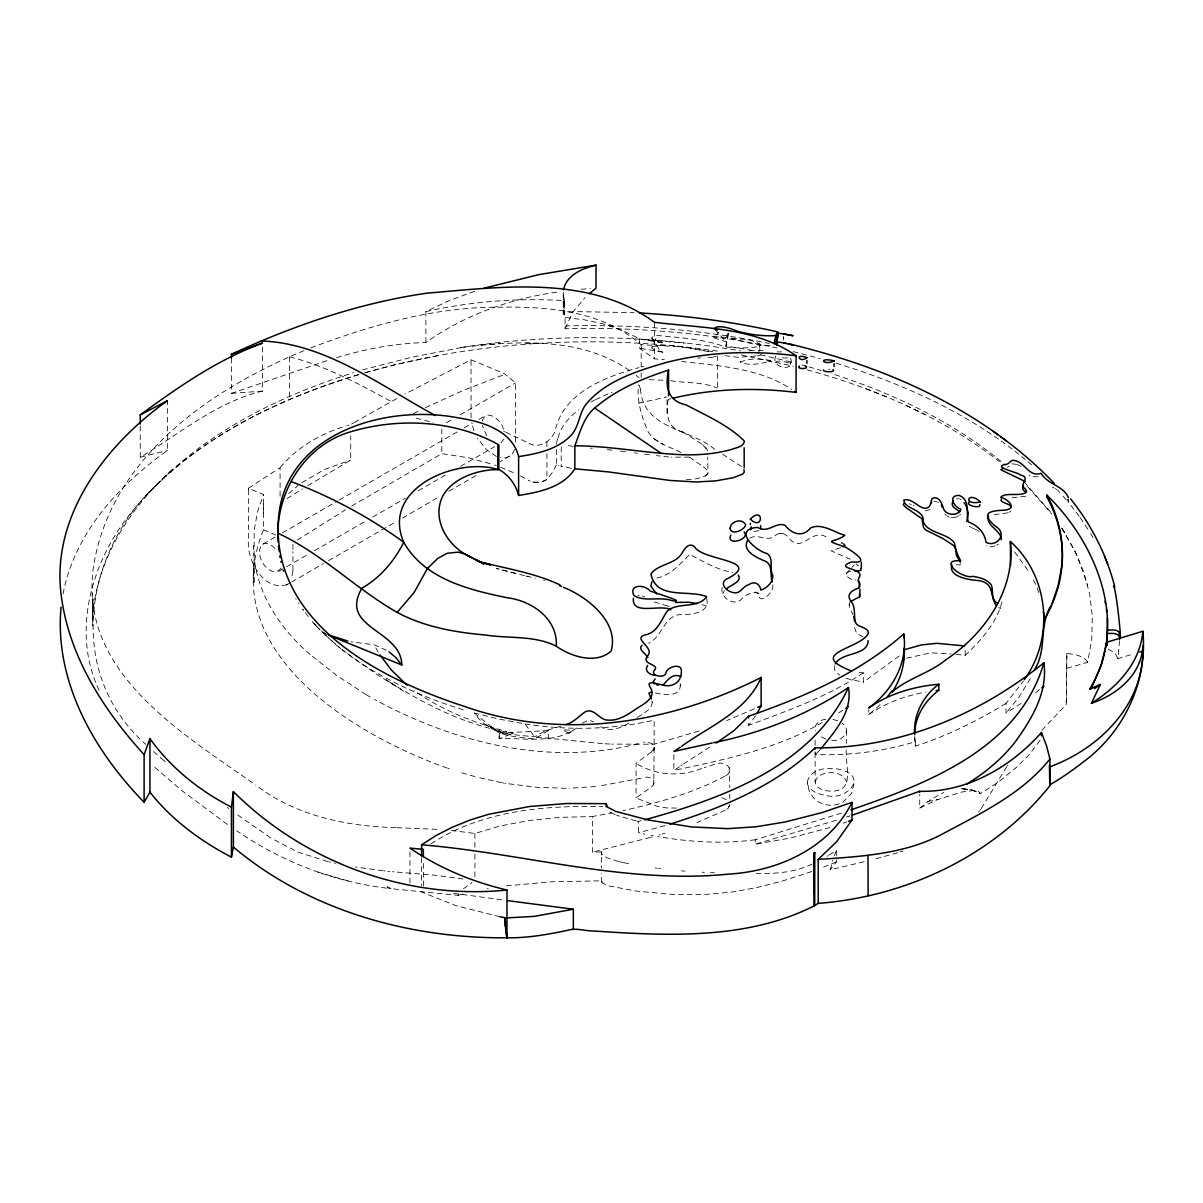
<?xml version="1.0" encoding="UTF-8"?>
<svg xmlns="http://www.w3.org/2000/svg" width="1203" height="1203" viewBox="0 0 1203 1203"><rect width="100%" height="100%" fill="white"/><g stroke="black" fill="none" stroke-linecap="round" stroke-linejoin="round"><path stroke-width="0.75" stroke-dasharray="5 3.75" d="M447.275 768.085C352.374 734.582 214.194 650.026 263.562 529.711L263.562 503.275M280.088 496.298L280.088 467.696L248.389 488.298L263.562 494.463L263.562 514.298M292.93 570.282L292.93 553.365M423.366 885.934L423.366 861.513M474.238 712.988L499.26 733.123L499.26 738.732C525.185 737.604 553.921 744.416 576.598 728.101M515.561 442.072L515.561 382.87L504.418 373.667L471.035 359.757L404.9 394.043M548.282 739.093L548.282 730.537L499.26 733.123L499.215 738.717L513.29 733.168L509.861 732.311M556.372 449.651L556.357 464.839L558.929 465.576M556.372 444.148L556.372 442.779M641.44 820.626L638.222 821.423L638.522 832.927M681.018 452.614C669.815 446.478 654.673 443.486 647.951 431.411C641.785 416.794 636.598 400.99 638.522 384.975M682.913 431.907C665.56 427.967 665.936 411.276 668.567 397.486M772.807 584.778C774.491 592.267 758.446 606.793 758.537 593.274C752.837 591.034 746.101 594.613 741.95 598.613C735.153 607.756 717.845 596.808 722.777 586.207M841.393 813.108L755.289 839.754L755.273 844.22L790.401 838.04L830.506 827.378M815.123 752.642L815.123 782.025C816.16 789.379 825.438 791.198 831.634 791.093C857.047 791.228 843.769 763.303 846.611 746.522M845.995 678.432L863.303 682.191L863.303 672.853L857.303 672.221M1040.054 740.431L1029.287 754.552L1016.234 767.604L998.279 782.1L980.61 793.529L978.46 791.379L974.761 790.401L961.904 791.98L936.31 800.07L919.724 808.115L919.739 794.431M1021.167 703.364L1005.979 713.138L1005.994 703.424L1023.482 681.018M292.93 570.733L291.457 578.974M815.108 751.815L815.093 753.589M499.23 738.732L499.26 733.123L513.29 733.168C467.606 726.326 424.719 704.552 386.178 679.875L403.606 691.289M914.761 736.462L915.303 741.68C883.092 751.559 847.95 755.845 815.093 754.476M1087.587 662.236C1083.392 655.214 1074.144 654.567 1066.85 653.319L1066.264 704.432L1041.753 730.401M1066.85 653.319L1066.264 704.432M601.545 855.062L601.575 851.814L601.575 868.13M729.8 804.536L728.642 806.852M775.724 356.208C769.89 368.088 796.266 373.005 790.612 358.344M783.544 340.103L783.589 336.72L783.83 339.757M563.245 292.284L563.245 313.487L564.387 317.351L584.703 319.878L603.079 323.802L622.763 330.464L639.44 338.825L660.778 342.584M807.243 782.025C810.476 767.95 829.468 766.672 841.258 769.785C869.002 777.213 845.393 801.544 826.145 795.378C819.95 794.551 813.213 792.536 809.183 787.439C808.296 786.251 807.634 784.882 807.378 783.409C806.852 779.379 808.837 793.018 810.687 793.574C816.626 805.093 831.529 807.98 842.611 802.506L851.589 793.318L854.476 781.95M253.547 575.305L253.893 563.29L253.968 584.162L254.209 529.982L257.547 511.741L263.562 494.463M740.056 362.314C749.093 357.938 760.672 358.554 770.491 360.524C764.552 363.471 747.033 366.75 740.071 361.547M563.606 302.855L563.245 313.487L563.56 312.028L580.057 311.682L634.026 312.66M815.123 782.025C818.641 769.514 843.092 769.514 846.611 782.025M1119.557 640.673L1117.918 658.658L1133.497 653.921M777.273 348.043C707.725 332.81 636.267 326.945 565.124 328.75L565.034 316.539L563.621 312.028M680.357 684.312C680.778 698.101 662.898 694.958 653.861 692.477M960.821 563.831L959.738 564.869L953.468 564.718M482.268 421.14C485.937 407.155 502.704 420.9 503.425 429.772M680.116 685.845L680.402 683.845M864.16 861.724L830.265 869.769L832.792 860.205M729.74 805.303L728.236 808.221L724.838 810.446M775.74 362.268L777.454 361.156L782.536 361.291L788.717 362.87L790.657 364.825L790.13 362.509L790.551 364.268M728.056 333.141L726.026 345.968L751.454 350.284M722.777 593.726L724.296 590.763M728.597 333.832C718.236 340.073 751.033 337.878 753.273 341.472C780.085 348.93 724.251 349.336 721.078 345.411C700.687 338.825 679.229 337.712 658.116 335.487C644.402 337.126 656.733 342.494 662.883 342.855M63.037 593.906C74.631 533.395 118.511 485.185 167.397 450.493L167.397 400.734M728.492 334.073L725.815 345.757L728.371 342.644L713.574 337.637L718.898 332.223M565.124 328.75L572.839 312.103L584.989 297.682M834.22 665.8L834.912 670.868L839.769 675.214M676.567 808.07L666.943 807.98L656.913 806.251L636.056 797.98L652.252 786.251L653.8 783.86L654.131 747.424L651.409 743.213L644.943 742.056M503.997 438.99L500.764 443.11M558.102 437.817C560.989 426.103 569.35 416.734 578.899 409.817M557.816 438.674L556.628 442.102M724.943 355.667L738.281 357.351L757.394 355.862L761.228 345.426M834.416 855.619L836.341 850.596L828.596 855.333M281.201 568.027C270.6 581.26 251.893 553.846 262.78 544.162L275.788 536.658M514.463 449.471C512.884 455.396 506.538 459.2 500.583 457.757M556.327 464.914L553.169 471.471L548.297 477.786L545.124 480.614L540.598 482.192L546.252 479.862M849.589 602.568L849.303 606.553L852.852 614.402M956.129 654.372L965.197 655.319C980.956 640.507 996.716 622.898 1001.964 601.726M388.84 887.423L387.531 886.822L387.531 887.949L391.291 888.716L458.012 895.348L459.245 893.243M601.515 851.919L592.462 852.175L592.462 816.491L611.876 812.957M662.778 352.133L654.507 349.953L651.635 348.043L657.334 335.532M1030.294 678.597L1019.121 696.868L1005.979 713.138M850.867 571.365C840.431 573.064 850.055 580.432 855.95 579.996M755.559 715.89L748.597 725.334L748.597 720.221M653.455 785.018C656.086 777.935 647.545 776.161 643.62 777.559M706.702 598.523C710.206 611.65 694.281 614.101 685.078 614.583C663.71 612.432 663.966 635.801 648.658 643.259M836.341 859.799L836.341 861.919L830.265 869.769M1006.64 766.807L981.227 808.642M1007.242 765.995L1007.873 765.183M979.904 810.251L980.58 809.454M280.209 467.546C297.111 447.17 320.915 433.501 346.043 425.952M978.535 811.83L979.227 811.048M846.235 573.53L850.837 568.553M851.98 567.32L854.28 564.824M819.799 749.98L815.093 754.913M651.906 346.885C670.312 342.253 691.364 349.081 710.206 351.832M686.296 479.696C694.868 479.802 718.071 476.027 702.387 466.178M156.54 484.779C83.383 553.545 65.458 673.454 145.819 744.431M156.796 484.508C210.585 430.103 281.141 395.396 353.456 372.659M529.034 443.321C538.418 449.215 551.831 441.336 555.275 430.358C563.44 392.494 605.756 376.629 638.973 367.622M880.1 704.793L868.746 714.627L868.746 709.635M288.78 493.561L297.998 485.546M1010.791 511.14L1008.986 512.403M919.724 808.115L930.911 799.454L943.678 792.446M960.49 514.373L959.483 515.14M463.456 888.731L471.997 882.611M930.114 509.591L923.212 511.44M1009.392 466.208L1007.332 467.26M899.077 656.041L863.303 682.191M1039.587 689.62L1032.926 694.883M582.372 723.183L588.402 720.056L593.711 721.755M651.409 751.965L654.252 747.905L652.297 743.83M651.199 752.146L636.056 763.258L636.056 797.98M497.32 731.544L510.298 734.356L534.583 736.837L545.41 730.792L560.793 726.191M301.773 482.689L324.389 469.516L350.554 460.117M336.554 357.712C365.517 348.825 395.576 343.246 425.892 342.554C464.553 314.945 510.493 298.585 557.365 292.058M749.785 538.252C757.213 533.29 766.522 541.561 774.085 536.643C778.251 531.816 784.747 532.568 788.446 537.455C802.717 555.966 811.589 524.613 828.942 538.839M758.943 530.779L753.454 531.621M683.499 764.01L711.033 746.251M868.746 714.627C885.603 702.868 905.348 695.725 925.513 692.146M682.131 764.943L680.763 765.875M637.41 717.439C643.846 712.913 654.372 708.642 651.996 698.898M287.201 584.568C264.013 592.162 246.871 560.267 248.389 541.2L248.389 526.794M679.394 766.792L673.845 770.476L673.845 753.183M140.24 425.952L140.24 457.215C179.999 433.666 216.6 401.967 262.48 391.125L262.48 343.126M431.11 843.784C481.426 810.702 544.162 805.108 602.868 806.717M863.303 672.853C828.175 696.522 787.95 710.552 748.597 725.334M842.897 710.236L835.724 714.747M297.291 540.057L345.532 509.816M998.52 544.132L996.896 545.124M287.036 498.538L302.539 488.929M958.355 515.861L956.58 516.914M1005.994 703.424C977.392 720.792 947.212 735.86 915.303 746.116L914.611 737.965M307.788 485.711L350.72 460.072L350.72 435.681M351.682 506.072L441.817 453.636L468.373 457.772L493.516 464.629M713.71 337.081C733.244 335.306 751.439 347.246 771.604 345.472M286.404 585.064L290.329 582.763M628.958 723.003C620.733 727.89 609.545 732.928 600.688 726.687M828.205 855.574L827.017 856.25M351.622 424.073L353.411 423.035M354.299 422.509L399.697 396.885M509.922 455.967L500.207 461.576M446.433 422.779L451.035 420.118M460.253 414.794L515.561 382.87M282.284 532.914L337.547 501.004M339.171 500.072L457.802 431.576M464.298 427.832L472.433 423.14M478.929 419.381L485.426 415.621M278.54 571.44L285.036 567.681M286.66 566.748L307.788 554.553M314.284 550.794L366.298 520.764M372.795 517.019L405.291 498.253M418.298 490.749L447.546 473.862M460.554 466.343L494.674 446.644M291.637 581.996L323.487 563.606M328.509 560.703L396.283 521.576M402.434 518.027L439.847 496.433M448.854 491.23L476.764 475.125M591.004 402.058L592.132 401.426M725.65 775.77C728.702 774.702 731.619 769.679 728.507 766.567C720.432 759.213 713.65 765.649 704.417 767.589M592.508 401.231L594.793 400.013M724.702 776.281C692.988 793.168 658.011 802.822 623.109 810.627M822.175 722.537C776.567 749.153 724.717 759.484 673.845 770.476M425.892 342.554L425.892 311.592L448.193 301.021L475.952 290.765M716.176 356.419L711.65 357.366M656.778 578.057C671.53 575.094 680.101 563.59 689.755 554.418C703.319 561.455 716.913 569.831 732.717 572.417M262.78 544.162C268.254 541.696 273.667 546.523 276.765 550.583M413.396 413.637L419.636 410.464M725.183 810.266L696.898 822.611M595.575 399.607L609.124 393.426M425.351 407.637L464.764 389.772L505.501 374.133M705.469 476.162L708.011 473.546L707.71 457.035M812.1 864.07C794.852 872.551 775.288 873.829 756.371 873.453M304.073 350.629C209.096 389.757 109.338 459.185 93.248 568.387C79.248 673.394 183.202 733.559 255.592 785.018M955.949 517.245L949.994 517.455M754.356 708.823L726.702 720.582M548.282 730.537L534.583 739.078L513.155 736.401L499.26 733.123M836.341 861.919L821.002 868.145M768.807 361.862L770.973 360.945M1025.588 496.283L1008.715 498.192M760.913 354.945L757.394 355.862M310.795 347.908C370.313 325.381 433.17 307.216 497.35 307.201C547.154 306.209 601.876 310.494 641.169 344.735L679.424 346.675L714.552 351.908M611.289 392.554L612.177 392.208M231.442 357.983L231.442 393.366L327.848 360.374M451.17 830.416L474.899 833.484L499.922 826.025L528.478 820.611L559.545 817.393L592.462 816.491M1038.204 476.689L1032.129 476.839M846.747 821.965L843.198 823.228M811.814 871.528L781.755 881.228L755.98 887.769L730.943 892.175L704.492 894.551L672.507 894.415L636.492 891.122L609.079 885.949L602.793 883.378L601.575 880.807L551.666 881.799L505.065 885.979M699.018 731.003L654.146 744.221L611.816 744.116M906.626 658.206L930.551 652.868L951.062 653.876M994.971 545.936L989.573 546.974L986.28 545.936M846.416 817.032L849.724 815.965M836.431 820.205L755.273 844.22M900.34 851.95L903.047 851.092M701.665 768.461C680.342 777.138 655.605 775.589 636.056 763.258M927.693 801.649L937.859 799.484M1007.843 512.869L990.761 515.11M358.464 374.629C274.705 400.148 191.382 440.614 134.27 508.929C92.3 558.162 69.879 631.53 100.075 692.296M897.633 852.777L872.656 859.649M665.018 833.168L662.101 834.04M362.509 369.922L411.712 357.231L463.546 347.171M359.111 374.494C280.179 398.283 202.57 435.531 145.322 496.237L172.946 469.065C129.578 507.651 95.623 560.944 92.3 620.086L92.992 598.853L92.721 625.996L92.405 593.41M365.862 372.509C480.719 339.712 602.763 334.013 720.702 351.577M347.306 425.576L348.99 425.08M665.003 825.619L638.237 832.867M659.184 834.897L660.161 834.611M840.551 547.681L831.153 550.854L850.22 559.23M364.72 372.78L395.065 364.689L441.336 354.945M1066.85 668.266L1087.647 662.372L1091.722 639.334L1092.324 616.267L1089.662 594.117L1083.482 571.305L1074.76 550.598L1060.294 525.335M651.124 837.183L652.131 836.897M650.372 837.408L592.462 852.175M638.522 403.276L666.612 396.975M458.012 895.348L465.877 893.288M643.545 742.356L644.718 742.086M668.567 399.306L670.943 398.704M641.304 367.02L643.665 366.419M640.943 778.251L598.041 786.251M140.24 457.215L167.397 450.493M638.191 743.725C548.989 766.567 453.847 742.672 374.584 699.469M425.892 311.592C471.185 301.336 518.057 297.818 564.387 300.63L564.387 317.351M787.424 357.923L783.439 358.028L779.108 356.464M1011.918 463.787L1016.505 464.358M956.535 498.809L959.212 498.809M487.23 888.746L488.253 888.566M777.213 351.893L781.694 351.893M825.829 719.274C820.22 719.635 813.213 724.522 815.589 730.838M460.584 347.637C553.245 333.036 648.222 334.795 740.552 350.885M463.756 347.141C519.636 340.644 582.553 337.066 630.748 371.411M755.289 839.754C722.823 844.115 689.815 842.1 657.65 836.521M749.424 350.359L766.311 350.359M595.56 786.536L569.154 788.266M581.214 289.276L590.462 288.54M689.349 457.14L671.259 457.155M933.633 501.08L936.881 501.801M480.929 344.96L500.268 343.592M231.442 393.366L262.48 391.125M697.545 358.103L700.627 357.892M708.221 357.502L711.349 357.381M637.921 595.47L639.274 595.485M564.989 325.983C633.425 324.088 702.146 329.637 769.213 343.487M828.491 369.231L830.025 369.231M566.147 788.311L536.628 787.273L506.583 783.529M532.959 482.102C549.771 481.832 532.267 483.862 529.064 480.614M525.485 343.141L538.027 343.441M649.214 379.652L664.612 380.283M714.296 872.701L711.8 872.626M831.694 740.146C841.694 742.868 852.807 729.92 842.04 723.138M711.244 872.611L710.417 872.581M396.975 827.664L440.659 829.499M961.242 788.356L977.212 790.867M395.757 827.619C346.705 826.356 296.149 815.89 256.404 785.574M779.484 533.305L782.777 533.455M704.326 872.34L702.116 872.235M609.936 744.04L604.297 743.74M386.434 650.237L374.088 644.748L351.081 641.785M602.432 743.634L534.583 736.837L525.034 723.92L499.38 719.183L474.614 713.093C480.418 722.477 490.192 729.003 500.884 731.469L485.696 724.762L495.997 730.973M639.44 338.825L639.44 348.133L654.447 358.84L664.327 359.652M670.627 380.689C685.755 383.261 702.763 381.697 716.958 387.983M590.462 448.133L592.267 448.283M684.868 871.152L681.53 870.867M660.943 340.975L641.635 339.502L685.424 343.171M397.231 872.115L434.524 875.183L463.095 878.972M668.853 456.975L656.342 455.636M394.073 871.844L392.509 871.709M389.892 871.468L387.802 871.258M607.274 449.636L612.056 450.148M385.201 871.002L384.148 870.897M383.11 870.792L355.381 867.032M681.53 361.396C719.018 366.013 759.228 367.877 791.724 389.396M662.733 352.178L639.44 348.133M721.785 797.694L727.529 800.025M620.387 451.095L627.485 451.952M662.567 342.84L661.184 342.644M660.642 868.641L658.582 868.371M634.567 452.839L637.515 453.215M644.552 454.132L652.793 455.185M453.471 893.258L504.824 900.235M657.214 868.205L655.139 867.934M386.494 888.115C332.855 881.619 281.231 861.333 236.72 830.822M573.154 446.403L565.365 445.095M525.034 723.92C567.831 730.597 611.861 729.83 654.146 720.176L654.146 744.221M571.41 468.328L560.839 466.117M505.696 783.379L504.809 783.228M653.334 835.784L650.928 835.348M503.937 783.078L502.613 782.837M741.379 355.02L793.213 366.163M501.726 782.672L477.05 777.168M832.987 719.409L837.874 720.808M628.567 863.664L623.771 862.686M499.922 916.731L455.862 905.618L417.441 890.37M644.733 834.19L643.319 833.905M623.214 862.566L619.289 861.679M334.464 863.062L335.457 863.273M760.522 354.75L793.243 362.494M416.148 418.103L433.245 422.629M289.818 356.9C325.833 365.968 358.825 383.907 391.231 401.546M524.583 575.666L496.313 568.433L518.192 574.177M330.584 862.175L328.645 861.724M526.719 576.162L528.854 576.658M526.297 576.072L535.23 578.207M638.222 821.423L637.154 821.153M327.682 861.498L298.058 852.145L271.337 838.326M636.086 820.897L620.522 816.506M618.447 861.468L606.538 857.589L601.47 853.619M793.168 351.607L820.266 358.629M506.463 731.424L505.335 731.123M474.929 776.612L458.223 771.74M909.468 503.892L911.378 504.463M807.213 369.847C875.934 388.795 943.032 417.426 999.422 461.711M701.951 604.658L706.702 606.011M501.576 730.116C470.689 721.469 440.403 709.199 414.118 690.567M802.01 364.915L807.303 366.404M809.078 366.9L821.138 370.494M642.297 595.996L644.688 596.899M543.606 580.432L544.643 580.733M836.055 363.186C893.859 380.749 950.114 405.2 999.723 439.967M317.983 872.13L350.93 881.739M834.792 374.644C896.19 394.689 955.874 423.125 1005.452 465.125M463.26 709.8C424.824 697.935 387.396 681.68 354.208 658.718M825.844 739.108L819.784 736.101M976.099 791.333L960.806 788.506L972.58 790.16L980.61 793.529L979.422 792.867M494.613 465.005L496.253 465.576M619.575 816.19L616.507 815.093M449.29 768.777L448.072 768.356M667.47 605.981L652.673 601.5M667.77 606.071L669.184 606.598M1017.272 464.614L1019.738 465.591M1108.219 649.124L1115.196 653.229L1117.918 658.658M500.553 467.14L516.012 473.711M503.636 431.366L504.689 431.772M866.22 388.855L886.521 396.87M505.726 432.178L528.929 443.245M615.259 814.611L612.793 813.559M863.152 636.898L856.641 633.5L854.536 627.44M496.448 456.523L486.072 449.396L477.38 438.027M263.562 529.711L275.592 535.004M325.532 633.71L319.968 629.891M327.442 634.567L322.389 632.357L315.953 625.62M754.913 591.966L758.973 593.771M974.174 528.779L972.43 527.982M975.031 529.17L977.573 530.433M906.115 405.456L924.957 414.584M612.192 813.273L609.756 811.995M682.763 431.907L702.717 444.599M389.426 887.709L390.99 888.551M913.167 505.185L913.994 505.606M1020.55 465.967L1021.332 466.373M520.448 475.892L528.839 480.478M949.137 517.095L946.806 515.696M960.069 499.14L960.896 499.606M971.528 527.531L969.272 526.177M1055.242 488.749L1056.881 489.636M1054.069 488.117L1052.204 487.08M370.193 696.988L366.795 695.018M689.605 457.185L702.311 466.102M366.178 694.657L336.945 675.68L310.6 654.868M654.282 438.93L663.77 444.659M722.657 454.298L741.409 466.508M395.17 685.77L377.216 674.733L342.118 649.755M270.585 837.859L236.149 813.86M1029.031 475.2L1029.783 475.666M937.723 502.252L938.505 502.749M714.868 449.411C690.657 428.599 643.304 429.306 640.492 389.411M978.37 530.899L979.152 531.395M227.442 824.476L182.179 790.852L153.037 765.815M998.701 607.425L1000.415 608.658L1000.415 607.395M353.171 657.981L336.419 645.139L322.389 632.357L341.156 649.003M227.337 807.484L228.69 808.461M1001.122 440.945L1012.084 449.02M636.146 375.411L639.064 377.757M1014.791 451.065L1025.287 459.516M856.205 564.087L858.611 566.072M702.808 444.674L708.011 451.14M165.412 761.86L164.209 760.867M946.114 515.185L944.911 514.132M163.909 760.627L151.789 750.07M1027.888 461.666L1034.189 467.14M310.148 654.462C278.269 627.38 253.427 588.508 253.517 545.485M1027.422 486.508L1051.693 513.892M319.622 629.545L318.615 628.477M1024.189 482.027L1052.339 514.057M317.276 627.049L311.833 620.928L312.765 622.026M315.637 625.259L314.66 624.192M1057.693 490.132L1059.843 492.538M314.344 623.831L313.066 622.387M714.943 329.396L725.71 341.592M1063.091 496.132L1068.279 502.252L1067.422 499.125M1014.625 551.982L1029.197 572.132M308.224 616.553L302.645 609.124L303.712 610.613M1079.256 516.343L1068.399 502.237L1068.655 499.2M1080.219 517.636L1089.001 530.929M1062.129 528.824L1065.121 533.2M486.734 435.832L482.403 425.621M651.635 338.043L659.68 350.073M1061.843 528.132L1076.61 554.342L1087.692 585.305M298.585 603.079L299.066 603.846M378.238 652.191L374.088 644.748M295.773 598.508L296.224 599.274M705.544 447.11L707.71 450.839M1090.685 533.621L1093.031 537.711M729.168 767.574L729.8 787.529M1033.497 579.906L1035.978 585.154M639.109 385.02L640.462 389.276M473.937 430.779L471.561 422.238M1037.091 587.801L1039.272 594.117M564.387 300.63L563.215 293.442L564.387 308.991L563.365 295.803M758.702 343.216L760.221 349.697M651.981 701.154L652.146 702.191M601.711 882.446L601.575 873.558M667.079 413.561L667.018 397.08M849.047 604.297L849.107 605.53M471.065 417.817L471.035 359.757M387.531 886.822L387.546 887.694M846.596 730.416L846.611 743.484M965.197 655.319L965.197 649.5M915.303 741.68L915.303 746.116M836.341 850.596L836.341 855.544M815.123 740.191L815.123 746.522M729.8 794.221L729.8 798.702M717.665 355.847L717.665 387.757M654.447 322.284L654.447 358.84M641.169 344.735L641.169 366.494M641.169 373.02L641.169 377.381M561.23 446.93L561.23 466.223M546.944 441.922L546.899 446.629M546.944 453.576L546.899 479.275M474.899 833.484L474.899 848.31M474.899 854.235L474.899 877.949M441.817 428.96L441.817 453.636M421.606 857.724L421.606 885.453M409.952 851.814L409.952 882.972M292.93 544.373L292.93 551.35M292.93 551.606L292.93 553.034M289.577 356.84L289.577 396.404M248.389 488.478L248.389 489.516M248.389 489.756L248.389 526.448M654.131 747.424L653.8 750.371L654.131 747.424M568.944 733.364L562.809 729.935L573.32 730.101L568.944 733.364"/><path stroke-width="1.5" d="M423.366 856.626L423.366 849.303L409.952 848.145C439.275 868.07 472.493 881.964 506.974 890.025L506.974 937.814C527.47 938.084 547.756 934.505 567.741 930.295C575.801 927.724 584.177 930.836 592.417 930.942C666.267 935.769 745.695 940.22 813.739 906.085M668.567 395.652L668.567 370.073C643.53 378.223 618.507 388.539 597.981 405.381C584.177 414.855 580.447 431.23 574.839 445.787L574.854 468.824C563.079 487.441 538.809 492.298 518.613 495.441C515.846 484.388 508.388 474.779 498.493 469.185L498.493 444.689C453.561 419.501 395.366 417.185 346.524 433.095C301.848 448.328 274.51 496.072 278.209 542.147M813.935 892.927L813.95 853.408L814.792 852.536L814.732 905.498L813.935 906.1L813.739 853.348L814.792 852.536M966.4 784.326C984.821 772.988 1001.904 759.093 1015.197 741.935C1031.708 719.078 1048.039 692.251 1043.873 662.823C979.633 714.717 898.581 748.928 815.108 747.83L815.108 749.168M814.732 905.498L818.205 903.378L818.19 859.423L836.626 841.739L851.995 820.025L851.995 802.371L822.476 812.476L785.273 821.95L756.086 826.762L727.68 828.641L691.244 826.912L648.041 819.965L615.861 811.439L607.545 807.168L606.132 803.634L566.538 803.514L529.591 806.491L488.613 814.281L470.147 820.01L452.148 827.288L436.223 835.438L421.606 844.777L421.606 855.874M891.814 692.507C905.679 679.184 929.904 673.109 945.633 659.951C984.445 634.192 1015.708 589.936 1010.37 541.5C1049.106 576.357 1054.625 637.575 1024.4 679.605M904.295 658.477L904.295 649.725L921.468 644.913L936.972 643.334L964.626 645.936M919.739 792.326L919.739 791.273C966.686 792.672 1011.076 766.852 1041.407 732.537L1046.535 745.77L1049.918 759.018L1049.918 785.679C994.37 855.378 906.581 896.701 818.205 903.378M1091.151 688.913L1101.467 664.282L1106.625 642.267L1142.85 631.274C1147.827 681.8 1123.843 732.266 1083.181 762.07C1072.835 770.161 1060.279 778.942 1049.798 784.792C1049.783 784.356 1049.768 783.905 1049.753 783.469L1049.422 765.198M1107.392 617.68L1107.046 645.304M1001.362 539.681C1001.347 530.117 985.182 525.621 988.505 516.042M1119.602 639.379C1120.309 632.793 1112.309 633.184 1107.813 633.56M850.28 601.68L859.634 596.808L859.98 589.29M1010.58 565.485L1010.37 541.5M776.446 333.727L774.161 343.817L777.003 332.915L793.123 335.727L783.679 333.817M61.067 607.109C54.15 681.259 93.804 750.672 144.119 802.266L149.939 792.175L149.939 738.627C170.796 767.845 199.608 790.837 231.442 807.123L231.442 857.153C200.45 841.017 171.668 819.769 149.939 792.175M668.567 370.073C665.124 385.832 666.958 400.885 686.281 404.975C706.116 415.591 728.567 425.14 744.341 441.095C743.83 447.17 735.469 447.696 730.928 449.591C716.071 453.681 700.597 455.095 685.229 454.809C648.282 453.742 611.846 445.967 574.839 445.787M1061.933 565.29C1064.294 541.621 1058.038 517.756 1046.911 496.929L1046.911 495.125C1096.85 543.636 1129.918 624.643 1089.557 689.184L1100.369 684.432L1091.437 703.244C1116.91 694.988 1141.692 674.507 1142.85 645.906C1145.106 702.928 1101.316 747.289 1051.257 766.326M914.761 731.905C915.633 715.123 925.724 700.221 938.791 690.251L938.791 684.266C914.024 686.402 889.243 693.59 868.746 707.966C891.874 691.304 908.13 663.064 903.769 633.966C859.183 673.244 804.1 696.928 748.597 716.251L734.131 730.477L716.236 743.063M1142.85 631.274C1140.384 662.627 1117.061 687.484 1091.437 703.244M1061.723 566.372L1058.264 585.124L1052.249 603.365M231.442 807.123L233.382 791.619C304.554 862.461 406.84 900.19 506.974 890.025M776.446 343.126L778.281 332.75L776.521 345.035L776.461 343.231M563.455 290.013C566.342 274.961 582.688 268.254 596.011 265.141L596.011 288.194L589.184 293.788M231.442 857.153L233.382 847.077L233.382 791.619M858.837 587.5L859.784 583.214L858.16 580.914M1043.873 662.823C1019.136 748.732 927.348 783.574 850.882 809.86M144.119 802.266L144.119 754.642L149.939 738.627M931.032 503.486L931.663 502.283M1034.52 669.68C1047.572 649.349 1038.294 624.056 1051.753 604.583C1067.602 570.102 1065.362 528.282 1046.911 495.125M1051.648 605.695L1044.294 620.417L1043.587 612.282M633.395 598.282C631.59 616.086 660.763 603.741 670.823 609.801M760.732 528.749L760.612 525.591M713.529 742.732C761.424 733.063 807.769 714.627 848.476 687.53C852.671 711.83 834.927 731.424 820.717 748.988M848.476 687.53C811.754 766.131 722.838 798.356 644.673 819.814M730.807 535.185C725.62 546.869 751.108 539.17 744.086 531.952M518.613 495.441L518.613 456.599C512.222 430.268 482.072 421.561 458.674 417.937C383.336 403.095 279.457 435.08 278.119 525.831C276.058 625.801 382.584 679.89 464.102 706.281C562.132 741.228 669.966 723.574 761.138 677.5C746.311 711.77 710.041 725.77 681.65 746.251M647.635 665.485C643.68 671.033 650.206 674.973 655.064 675.394M761.138 677.5L761.138 705.785L757.063 713.424M851.995 802.371C829.078 848.461 777.845 871.258 728.492 874.13C625.034 884.491 523.952 853.258 421.606 844.777M747.559 540.523C741.95 550.628 755.499 556.839 762.822 560.237C773.634 563.064 769.74 574.117 772.161 581.876M859.634 596.808L859.619 593.816M892.656 691.349C900.701 679.109 904.821 664.357 904.295 649.725M891.814 690.988L887.047 697.274M953.272 501.019C949.378 506.102 956.52 509.32 960.009 511.741M651.966 581.605L650.868 586.117L656.627 593.981M655.109 678.823L653.259 681.8L654.537 683.89M1023.467 485.817C1019.618 489.726 1030.204 495.862 1025.182 488.779C1018.009 484.177 1031.693 477.38 1020.595 475.095C1019.061 472.493 991.949 467.275 1005.016 464.478C1009.347 465.065 1010.37 458.99 1014.625 460.493C1025.212 462.463 1028.926 477.561 1041.076 473.26C1047.482 484.523 1063.467 485.561 1068.414 497.711M1049.918 759.018C1021.633 794.581 978.806 814.311 939.708 835.468C902.22 854.401 859.333 856.671 818.19 859.423M835.288 663.891C841.754 651.725 868.055 656.011 868.07 640.613M776.552 342.584L779.965 342.223L793.138 345.05L788.551 343.622M751.198 526.854L750.672 529.831M278.013 533.245C321.727 553.606 355.697 588.718 397.155 612.387L414.133 592.477L427.381 568.523L437.802 558.387L447.275 553.26L458.193 552.132L464.914 554.042L483.862 563.846L469.741 556.673M815.108 747.83C774.943 786.176 722.026 807.724 669.8 824.175M1041.738 687.83L1043.873 686.026M938.791 684.266C923.122 695.86 913.122 715.063 914.656 734.732M140.24 424.103L140.24 414.915C178.36 386.99 217.788 359.456 262.48 343.126L231.442 354.253L231.442 357.983M1100.369 684.432L1094.399 688.717M726.341 588.989C730.206 585.169 742.612 581.771 738.281 575.139M776.627 335.652C763.379 336.344 749.168 334.705 736.326 330.885C730.777 328.058 716.191 324.254 714.191 328.975M680.251 747.198L673.845 751.454L712.086 743.018M845.709 708.402L848.476 706.552M140.24 414.915L167.397 400.734C105.458 444.794 49.955 517.079 61.488 597.35C69.609 657.47 103.999 710.597 144.119 754.642M642.056 645.319C637.319 649.214 646.191 653.936 647.921 657.5M951.889 564.989C948.22 576.297 967.829 579.696 976.46 580.372C995.633 581.891 988.911 595.605 996.58 605.891M843.077 546.764L844.957 545.35L843.769 543.831M231.442 354.253C293.562 325.457 359.186 302.945 427.125 293.141C502.343 286.885 589.59 274.66 654.447 322.284C702.251 328.239 754.943 327.005 796.085 355.757L796.085 392.389C755.258 387.411 713.424 388.494 673.319 398.133M1050.82 766.537L1049.753 767.018M757.755 707.319L761.138 705.785M969.107 502.042C965.077 505.38 981.137 509.125 979.843 504.704M1025.693 492.854C1018.761 496.523 1004.881 492.027 1000.716 497.32C1007.693 498.899 1017.738 508.418 1005.182 510.132C991.874 510.704 978.806 511.801 995.422 526.267C1008.595 533.816 996.264 547.786 986.069 542.342C984.505 532.057 977.618 525.621 968.189 521.756C965.994 513.14 970.535 499.907 959.122 495.38C947.453 495.516 953.859 506.869 960.896 509.275C958.761 515.907 947.468 515.952 943.859 509.606C942.28 504.583 939.573 495.155 931.994 498.523C930.43 502.959 930.791 509.41 923.513 508.057C916.761 506.132 912.009 498.253 903.889 499.967C903.603 508.884 924.866 509.471 923.092 521.064C927.137 533.681 946.806 532.343 954.46 543.004C955.513 549.275 957.513 555.365 960.746 560.809C937.558 558.854 961.618 579.365 973.016 576.357C979.633 577.515 987.197 579.154 991.302 584.974C993.738 590.944 990.43 599.696 997.618 603.274M505.125 925.423L505.049 917.994L534.132 916.4L573.35 909.227L573.35 929.047M823.438 369.862C822.446 372.344 836.19 372.659 833.138 369.516M919.739 791.273L853.032 814.897M851.995 820.025L848.506 821.333M565.861 724.582C573.681 722.477 578.899 716.101 585.35 711.755C593.801 707.559 599.199 719.635 607.289 720.101C619.049 721.244 629.169 713.635 638.432 707.394C645.259 703.409 656.357 696.717 650.387 687.68M1001.362 499.155C998.956 502.613 1009.768 503.275 1011.091 506.869M1139.737 652.026L1142.85 651.094M484.373 288.118L538.718 274.645L596.011 265.141M1002.911 468.343L1000.866 469.771L1025.332 481.576M904.039 503.35L903.212 504.689L905.889 507.486L921.979 518.764L923.438 527.23L925.528 529.906L942.957 538.568L953.889 545.741L955.438 548.598L956.475 555.591L960.265 562.162M799.439 366.073C795.303 369.486 810.957 369.216 805.288 366.058M662.823 685.169C667.244 680.733 672.266 672.672 680.748 676.522M506.899 918.1L499.922 916.731M518.613 456.599C536.914 453.877 556.839 449.576 570.402 436.057C579.32 427.426 578.613 413.652 586.132 404.163C605.816 380.614 636.973 371.095 665.379 362.72C707.92 351.607 752.597 350.299 796.085 355.757M936.099 690.567L938.791 690.251M784.236 342.99L785.935 343.066M261.141 341.005C325.231 342.93 380.9 386.013 435.321 415.501M1107.813 630.131C1111.527 630.071 1115.993 629.154 1118.97 631.936C1123.376 657.439 1116.309 586.432 1113.392 586.192M854.777 571.049L860.867 570.493L860.897 568.357M675.56 602.417L688.597 602.267L697.108 603.485M505.049 917.994L506.734 937.814C409.11 938.445 308.945 910.611 233.382 847.077M651.018 692.056L648.883 693.184L651.304 699.063M639.47 312.96C686.026 315.472 732.401 321.727 777.905 331.908M574.854 468.824L608.598 471.922L669.981 480.448L696.236 481.982L715.74 480.884L733.304 477.696L742.582 474.117L744.251 472.238L743.95 469.546M573.35 909.227L507.756 900.641M672.372 600.658C688.943 602.944 650.086 591.44 649.785 590.763C644.748 584.432 628.507 584.056 633.891 595.515C644.763 602.297 659.545 596.297 671.725 600.553M658.522 685.093L656.387 684.642M791.544 344.449C888.431 368.028 984.234 410.373 1054.189 483.26M347.847 641.049L328.675 635.004M851.498 670.973C804.792 652.913 862.22 648.913 868.521 632.823C867.273 626.718 859.017 627.771 855.874 623.244C853.153 616.162 856.325 607.605 850.912 601.109C845.514 594.282 852.792 589.756 858.731 588.207C862.235 585.455 856.491 581.244 858.972 577.681C866.07 567.771 832.265 569.139 851.619 561.921C872.461 563.921 851.799 551.064 845.408 547.019C820.175 538.824 835.514 543.124 844.777 535.275C834.01 532.343 821.619 522.598 810.521 527.997C802.777 537.666 791.89 534.162 785.138 525.395C776.326 521.245 767.785 533.967 757.634 527.395C732.176 529.125 754.928 550.673 767.394 553.666C774.176 558.959 768.928 568.508 772.807 575.41C773.183 582.192 766.973 588.011 761.003 590.147C759.725 584.793 755.529 580.011 748.477 584.808C743.168 586.011 741.078 592.884 735.454 592.838C727.304 592.853 716.883 582.643 728.612 578.072C762.386 559.786 702.041 560.809 694.552 546.733C688.973 541.831 684.236 549.019 681.875 553.44C674.808 564.613 658.537 563.711 650.898 573.921C656.282 600.402 688.131 589.154 706.702 596.643C697.424 609.335 678.522 601.515 667.244 611.034C661.334 619.68 657.5 632.387 645.755 634.793C631.334 638.312 654.552 647.289 648.086 655.259C640.071 664.206 658.086 663.815 655.274 669.259C648.402 675.169 663.364 678.898 665.71 673.695C665.966 667.394 679.996 662.898 681.289 669.62C682.582 681.409 672.913 688.552 661.439 684.702C658.056 684.447 645.545 679.319 650.041 686.988M715.98 329.833L717.214 330.224M483.155 562.598L490.358 564.869L481.411 562.282C507.831 568.793 535.094 573.214 559.951 584.869M290.87 481.456C330.945 496.674 369.141 516.944 403.727 542.282C424.448 579.004 468.975 589.936 507.245 597.741C531.831 600.793 558.042 618.778 556.282 646.222C571.124 656.658 595.951 664.642 611.094 651.124C619.575 622.162 587.214 596.778 563.455 587.29M841.559 542.839L842.311 543.139M559.651 585.756L561.56 586.508M329.111 635.319L401.817 665.018C401.411 629.56 338.254 628.613 361.968 588.132C380.298 577.726 394.358 560.974 403.727 542.282C380.479 488.283 457.02 456.659 498.042 469.501L498.493 444.689L498.583 469.711C479.29 469.08 452.629 477.756 442.704 496.162C431.23 519.666 447.772 546.282 469.606 556.598M480.283 562.237L476.824 560.568M397.155 612.387C424.178 626.943 454.884 632.342 485.155 634.973C508.598 638.748 534.508 635.094 556.282 646.222M476.373 559.966L483.862 563.846M466.869 554.974L470.268 556.989M594.899 408.148L661.229 453.366M389.005 651.891L395.757 657.485L401.817 665.018M794.672 391.381L796.085 392.389M993.347 431.426L998.655 435.321M1001.091 437.05L1006.505 441.005M406.133 684.327L407.095 685.124M1049.753 783.469L1050.49 784.536M405.185 683.53L391.501 670.131L379.968 654.943M1046.911 496.929L1049.061 499.23M1070.67 498.989C1091.362 524.884 1106.835 555.079 1114.85 587.29M941.332 505.35L942.069 507.019M964.039 502.749L964.821 503.862M965.543 505.034L966.204 506.252M966.791 507.455L968.129 513.11L966.866 521.591M1104.534 556.177L1107.587 563.981M853.694 616.402L854.686 621.5M283.261 570.297L283.517 571.094M506.989 937.859L505.23 925.438M280.931 561.5L281.111 562.312M1105.091 601.305L1105.572 603.891M279.803 555.876L280.088 557.485M1106.414 609.064L1106.775 611.65M279.051 551.034L278.51 546.192M904.085 655.169L903.769 648.507M904.175 656.462L904.28 658.627M867.995 855.453L868.13 895.664M1106.625 642.267L1106.625 645.425M1044.294 619.575L1044.294 620.417M1041.407 732.537L1041.407 735.785M903.769 633.966L903.769 637.605M861.363 562.267L861.363 568.297M834.055 363.532L834.055 366.524M806.897 360.524L806.897 363.321M750.356 523.335L750.356 524.583M748.597 716.251L748.597 717.95M744.176 447.772L744.176 467.787M606.132 803.634L606.132 806.852M730.026 528.403C731.289 535.952 744.687 529.982 745.695 524.884C742.612 517.907 730.477 520.959 730.026 528.403M806.927 357.667C799.724 363.817 794.085 352.584 806.927 357.667M980.415 501.997C962.069 505.907 968.009 490.042 980.415 501.997M750.356 519.079C763.454 531.937 764.025 505.17 750.356 519.079M834.25 360.915C822.416 366.163 817.814 356.705 834.25 360.915"/></g></svg>
